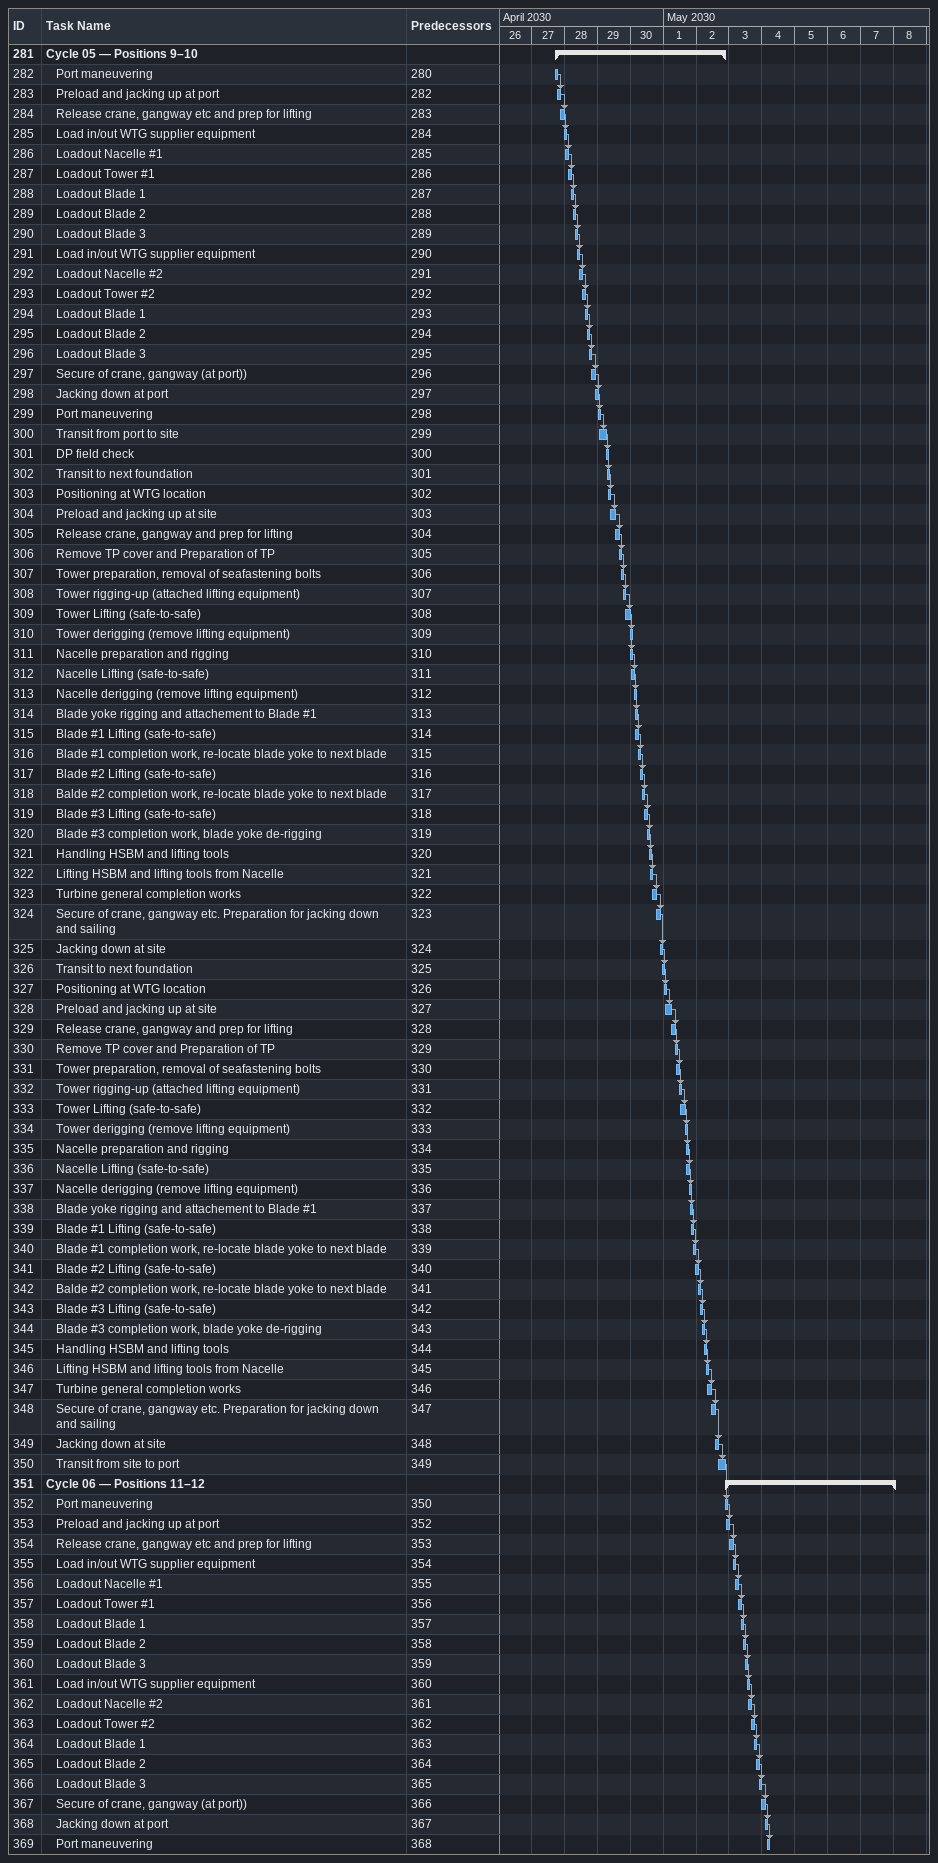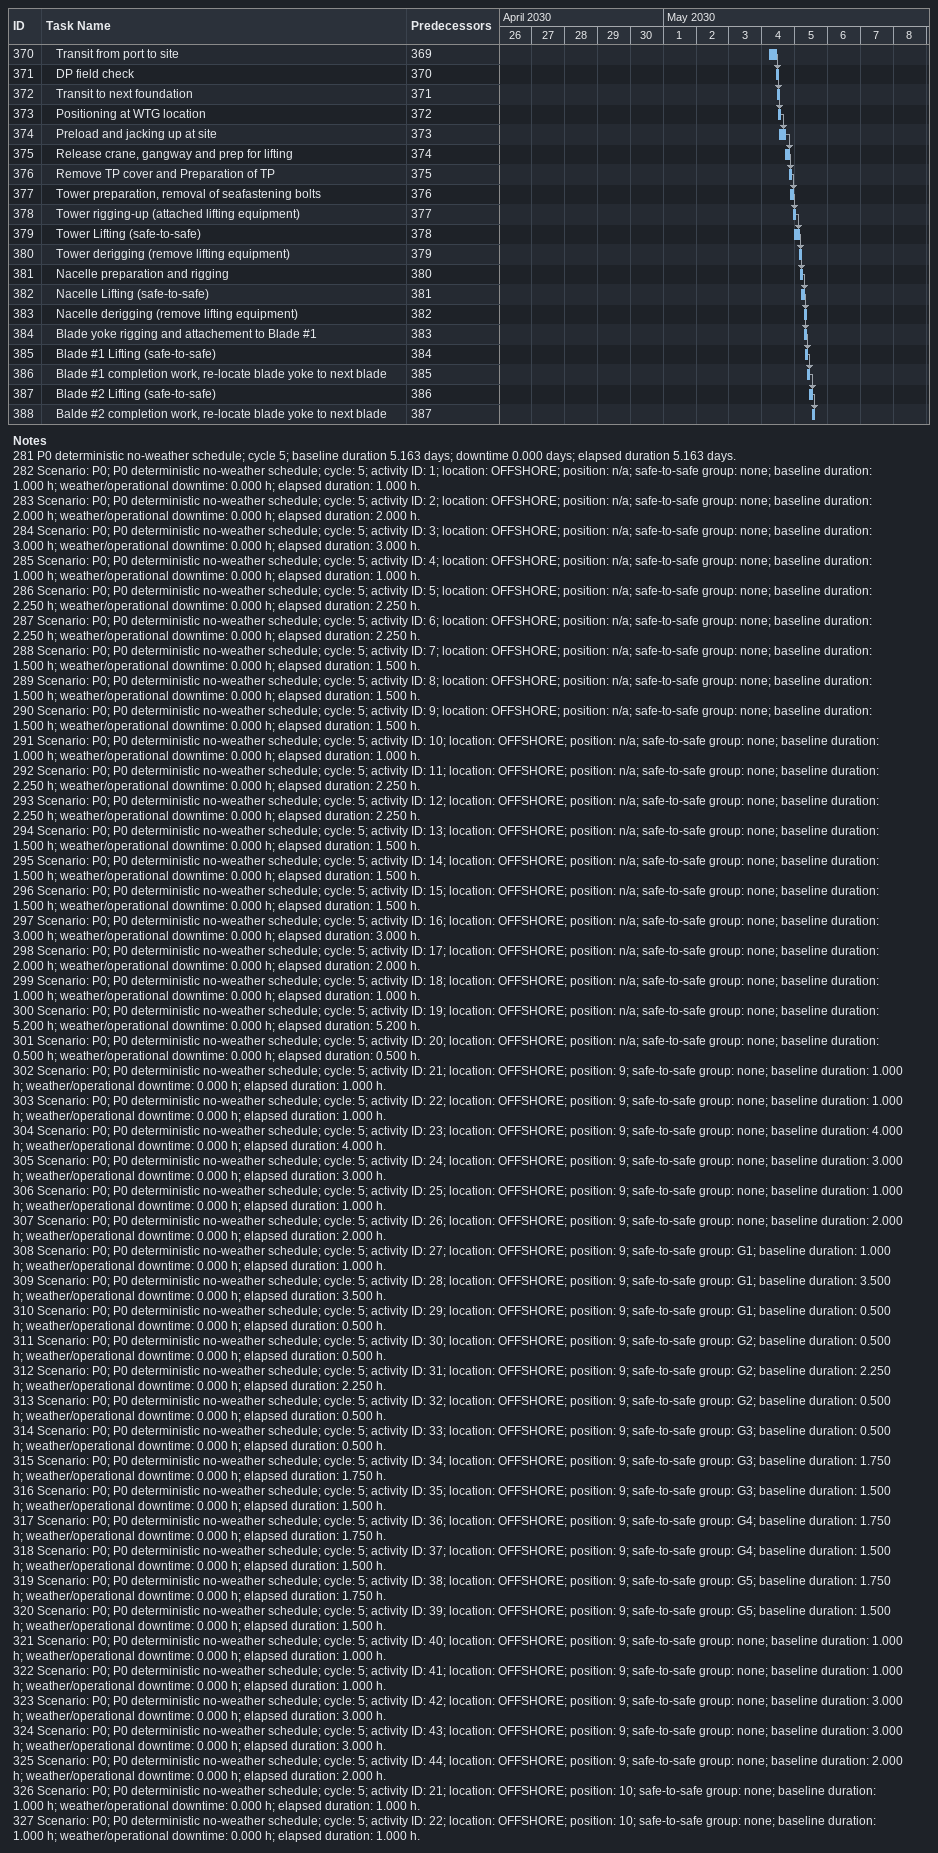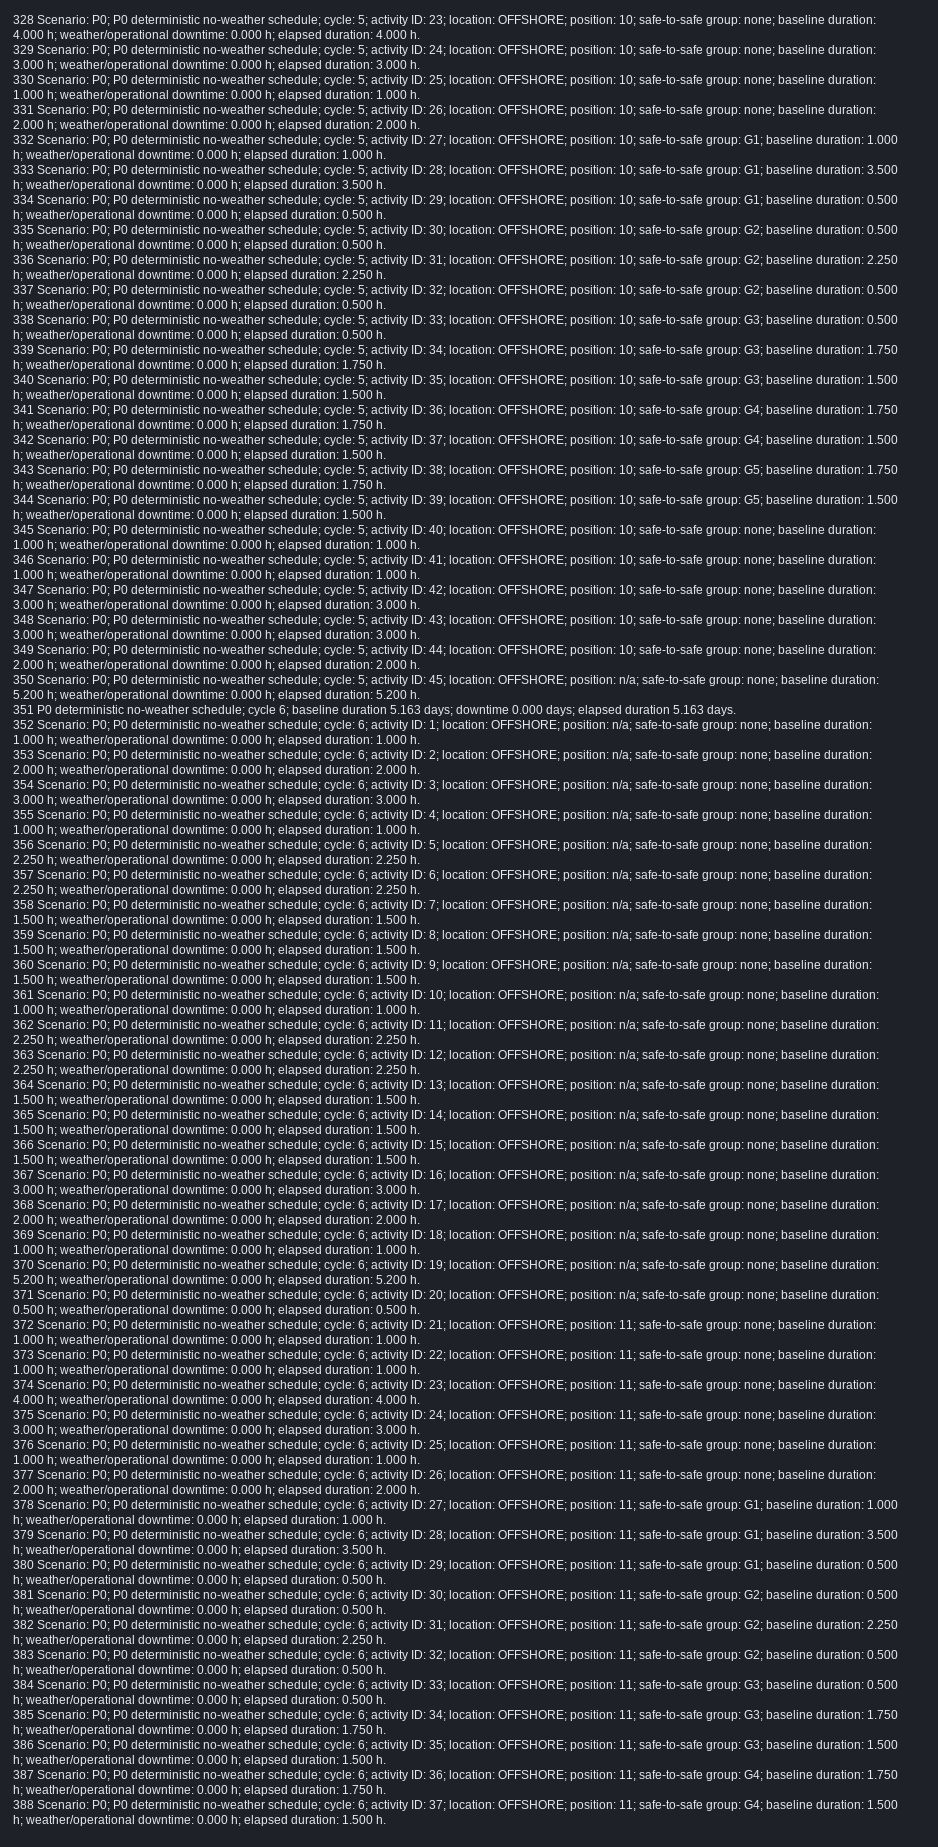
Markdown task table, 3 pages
| ID | Level | Task | Start | Finish | Predecessors |
|---|---|---|---|---|---|
| 281 | 1 | **Cycle 05 — Positions 9–10** | 2030-04-27 | 2030-05-02 |  |
| 282 | 2 | Port maneuvering | 2030-04-27 | 2030-04-27 | 280 |
| 283 | 2 | Preload and jacking up at port | 2030-04-27 | 2030-04-27 | 282 |
| 284 | 2 | Release crane, gangway etc and prep for lifting | 2030-04-27 | 2030-04-27 | 283 |
| 285 | 2 | Load in/out WTG supplier equipment | 2030-04-27 | 2030-04-28 | 284 |
| 286 | 2 | Loadout Nacelle #1 | 2030-04-28 | 2030-04-28 | 285 |
| 287 | 2 | Loadout Tower #1 | 2030-04-28 | 2030-04-28 | 286 |
| 288 | 2 | Loadout Blade 1 | 2030-04-28 | 2030-04-28 | 287 |
| 289 | 2 | Loadout Blade 2 | 2030-04-28 | 2030-04-28 | 288 |
| 290 | 2 | Loadout Blade 3 | 2030-04-28 | 2030-04-28 | 289 |
| 291 | 2 | Load in/out WTG supplier equipment | 2030-04-28 | 2030-04-28 | 290 |
| 292 | 2 | Loadout Nacelle #2 | 2030-04-28 | 2030-04-28 | 291 |
| 293 | 2 | Loadout Tower #2 | 2030-04-28 | 2030-04-28 | 292 |
| 294 | 2 | Loadout Blade 1 | 2030-04-28 | 2030-04-28 | 293 |
| 295 | 2 | Loadout Blade 2 | 2030-04-28 | 2030-04-28 | 294 |
| 296 | 2 | Loadout Blade 3 | 2030-04-28 | 2030-04-28 | 295 |
| 297 | 2 | Secure of crane, gangway (at port)) | 2030-04-28 | 2030-04-28 | 296 |
| 298 | 2 | Jacking down at port | 2030-04-28 | 2030-04-29 | 297 |
| 299 | 2 | Port maneuvering | 2030-04-29 | 2030-04-29 | 298 |
| 300 | 2 | Transit from port to site | 2030-04-29 | 2030-04-29 | 299 |
| 301 | 2 | DP field check | 2030-04-29 | 2030-04-29 | 300 |
| 302 | 2 | Transit to next foundation | 2030-04-29 | 2030-04-29 | 301 |
| 303 | 2 | Positioning at WTG location | 2030-04-29 | 2030-04-29 | 302 |
| 304 | 2 | Preload and jacking up at site | 2030-04-29 | 2030-04-29 | 303 |
| 305 | 2 | Release crane, gangway and prep for lifting | 2030-04-29 | 2030-04-29 | 304 |
| 306 | 2 | Remove TP cover and Preparation of TP | 2030-04-29 | 2030-04-29 | 305 |
| 307 | 2 | Tower preparation, removal of seafastening bolts | 2030-04-29 | 2030-04-29 | 306 |
| 308 | 2 | Tower rigging-up (attached lifting equipment) | 2030-04-29 | 2030-04-29 | 307 |
| 309 | 2 | Tower Lifting (safe-to-safe) | 2030-04-29 | 2030-04-29 | 308 |
| 310 | 2 | Tower derigging (remove lifting equipment) | 2030-04-29 | 2030-04-30 | 309 |
| 311 | 2 | Nacelle preparation and rigging | 2030-04-30 | 2030-04-30 | 310 |
| 312 | 2 | Nacelle Lifting (safe-to-safe) | 2030-04-30 | 2030-04-30 | 311 |
| 313 | 2 | Nacelle derigging (remove lifting equipment) | 2030-04-30 | 2030-04-30 | 312 |
| 314 | 2 | Blade yoke rigging and attachement to Blade #1 | 2030-04-30 | 2030-04-30 | 313 |
| 315 | 2 | Blade #1 Lifting (safe-to-safe) | 2030-04-30 | 2030-04-30 | 314 |
| 316 | 2 | Blade #1 completion work, re-locate blade yoke to next blade | 2030-04-30 | 2030-04-30 | 315 |
| 317 | 2 | Blade #2 Lifting (safe-to-safe) | 2030-04-30 | 2030-04-30 | 316 |
| 318 | 2 | Balde #2 completion work, re-locate blade yoke to next blade | 2030-04-30 | 2030-04-30 | 317 |
| 319 | 2 | Blade #3 Lifting (safe-to-safe) | 2030-04-30 | 2030-04-30 | 318 |
| 320 | 2 | Blade #3 completion work, blade yoke de-rigging | 2030-04-30 | 2030-04-30 | 319 |
| 321 | 2 | Handling HSBM and lifting tools | 2030-04-30 | 2030-04-30 | 320 |
| 322 | 2 | Lifting HSBM and lifting tools from Nacelle | 2030-04-30 | 2030-04-30 | 321 |
| 323 | 2 | Turbine general completion works | 2030-04-30 | 2030-04-30 | 322 |
| 324 | 2 | Secure of crane, gangway etc. Preparation for jacking down and sailing | 2030-04-30 | 2030-04-30 | 323 |
| 325 | 2 | Jacking down at site | 2030-04-30 | 2030-04-30 | 324 |
| 326 | 2 | Transit to next foundation | 2030-04-30 | 2030-05-01 | 325 |
| 327 | 2 | Positioning at WTG location | 2030-05-01 | 2030-05-01 | 326 |
| 328 | 2 | Preload and jacking up at site | 2030-05-01 | 2030-05-01 | 327 |
| 329 | 2 | Release crane, gangway and prep for lifting | 2030-05-01 | 2030-05-01 | 328 |
| 330 | 2 | Remove TP cover and Preparation of TP | 2030-05-01 | 2030-05-01 | 329 |
| 331 | 2 | Tower preparation, removal of seafastening bolts | 2030-05-01 | 2030-05-01 | 330 |
| 332 | 2 | Tower rigging-up (attached lifting equipment) | 2030-05-01 | 2030-05-01 | 331 |
| 333 | 2 | Tower Lifting (safe-to-safe) | 2030-05-01 | 2030-05-01 | 332 |
| 334 | 2 | Tower derigging (remove lifting equipment) | 2030-05-01 | 2030-05-01 | 333 |
| 335 | 2 | Nacelle preparation and rigging | 2030-05-01 | 2030-05-01 | 334 |
| 336 | 2 | Nacelle Lifting (safe-to-safe) | 2030-05-01 | 2030-05-01 | 335 |
| 337 | 2 | Nacelle derigging (remove lifting equipment) | 2030-05-01 | 2030-05-01 | 336 |
| 338 | 2 | Blade yoke rigging and attachement to Blade #1 | 2030-05-01 | 2030-05-01 | 337 |
| 339 | 2 | Blade #1 Lifting (safe-to-safe) | 2030-05-01 | 2030-05-01 | 338 |
| 340 | 2 | Blade #1 completion work, re-locate blade yoke to next blade | 2030-05-01 | 2030-05-01 | 339 |
| 341 | 2 | Blade #2 Lifting (safe-to-safe) | 2030-05-01 | 2030-05-02 | 340 |
| 342 | 2 | Balde #2 completion work, re-locate blade yoke to next blade | 2030-05-02 | 2030-05-02 | 341 |
| 343 | 2 | Blade #3 Lifting (safe-to-safe) | 2030-05-02 | 2030-05-02 | 342 |
| 344 | 2 | Blade #3 completion work, blade yoke de-rigging | 2030-05-02 | 2030-05-02 | 343 |
| 345 | 2 | Handling HSBM and lifting tools | 2030-05-02 | 2030-05-02 | 344 |
| 346 | 2 | Lifting HSBM and lifting tools from Nacelle | 2030-05-02 | 2030-05-02 | 345 |
| 347 | 2 | Turbine general completion works | 2030-05-02 | 2030-05-02 | 346 |
| 348 | 2 | Secure of crane, gangway etc. Preparation for jacking down and sailing | 2030-05-02 | 2030-05-02 | 347 |
| 349 | 2 | Jacking down at site | 2030-05-02 | 2030-05-02 | 348 |
| 350 | 2 | Transit from site to port | 2030-05-02 | 2030-05-02 | 349 |
| 351 | 1 | **Cycle 06 — Positions 11–12** | 2030-05-02 | 2030-05-08 |  |
| 352 | 2 | Port maneuvering | 2030-05-02 | 2030-05-02 | 350 |
| 353 | 2 | Preload and jacking up at port | 2030-05-02 | 2030-05-03 | 352 |
| 354 | 2 | Release crane, gangway etc and prep for lifting | 2030-05-03 | 2030-05-03 | 353 |
| 355 | 2 | Load in/out WTG supplier equipment | 2030-05-03 | 2030-05-03 | 354 |
| 356 | 2 | Loadout Nacelle #1 | 2030-05-03 | 2030-05-03 | 355 |
| 357 | 2 | Loadout Tower #1 | 2030-05-03 | 2030-05-03 | 356 |
| 358 | 2 | Loadout Blade 1 | 2030-05-03 | 2030-05-03 | 357 |
| 359 | 2 | Loadout Blade 2 | 2030-05-03 | 2030-05-03 | 358 |
| 360 | 2 | Loadout Blade 3 | 2030-05-03 | 2030-05-03 | 359 |
| 361 | 2 | Load in/out WTG supplier equipment | 2030-05-03 | 2030-05-03 | 360 |
| 362 | 2 | Loadout Nacelle #2 | 2030-05-03 | 2030-05-03 | 361 |
| 363 | 2 | Loadout Tower #2 | 2030-05-03 | 2030-05-03 | 362 |
| 364 | 2 | Loadout Blade 1 | 2030-05-03 | 2030-05-03 | 363 |
| 365 | 2 | Loadout Blade 2 | 2030-05-03 | 2030-05-03 | 364 |
| 366 | 2 | Loadout Blade 3 | 2030-05-03 | 2030-05-03 | 365 |
| 367 | 2 | Secure of crane, gangway (at port)) | 2030-05-03 | 2030-05-04 | 366 |
| 368 | 2 | Jacking down at port | 2030-05-04 | 2030-05-04 | 367 |
| 369 | 2 | Port maneuvering | 2030-05-04 | 2030-05-04 | 368 |
| 370 | 2 | Transit from port to site | 2030-05-04 | 2030-05-04 | 369 |
| 371 | 2 | DP field check | 2030-05-04 | 2030-05-04 | 370 |
| 372 | 2 | Transit to next foundation | 2030-05-04 | 2030-05-04 | 371 |
| 373 | 2 | Positioning at WTG location | 2030-05-04 | 2030-05-04 | 372 |
| 374 | 2 | Preload and jacking up at site | 2030-05-04 | 2030-05-04 | 373 |
| 375 | 2 | Release crane, gangway and prep for lifting | 2030-05-04 | 2030-05-04 | 374 |
| 376 | 2 | Remove TP cover and Preparation of TP | 2030-05-04 | 2030-05-04 | 375 |
| 377 | 2 | Tower preparation, removal of seafastening bolts | 2030-05-04 | 2030-05-04 | 376 |
| 378 | 2 | Tower rigging-up (attached lifting equipment) | 2030-05-04 | 2030-05-05 | 377 |
| 379 | 2 | Tower Lifting (safe-to-safe) | 2030-05-05 | 2030-05-05 | 378 |
| 380 | 2 | Tower derigging (remove lifting equipment) | 2030-05-05 | 2030-05-05 | 379 |
| 381 | 2 | Nacelle preparation and rigging | 2030-05-05 | 2030-05-05 | 380 |
| 382 | 2 | Nacelle Lifting (safe-to-safe) | 2030-05-05 | 2030-05-05 | 381 |
| 383 | 2 | Nacelle derigging (remove lifting equipment) | 2030-05-05 | 2030-05-05 | 382 |
| 384 | 2 | Blade yoke rigging and attachement to Blade #1 | 2030-05-05 | 2030-05-05 | 383 |
| 385 | 2 | Blade #1 Lifting (safe-to-safe) | 2030-05-05 | 2030-05-05 | 384 |
| 386 | 2 | Blade #1 completion work, re-locate blade yoke to next blade | 2030-05-05 | 2030-05-05 | 385 |
| 387 | 2 | Blade #2 Lifting (safe-to-safe) | 2030-05-05 | 2030-05-05 | 386 |
| 388 | 2 | Balde #2 completion work, re-locate blade yoke to next blade | 2030-05-05 | 2030-05-05 | 387 |

Notes
- 281: P0 deterministic no-weather schedule; cycle 5; baseline duration 5.163 days; downtime 0.000 days; elapsed duration 5.163 days.
- 282: Scenario: P0; P0 deterministic no-weather schedule; cycle: 5; activity ID: 1; location: OFFSHORE; position: n/a; safe-to-safe group: none; baseline duration: 1.000 h; weather/operational downtime: 0.000 h; elapsed duration: 1.000 h.
- 283: Scenario: P0; P0 deterministic no-weather schedule; cycle: 5; activity ID: 2; location: OFFSHORE; position: n/a; safe-to-safe group: none; baseline duration: 2.000 h; weather/operational downtime: 0.000 h; elapsed duration: 2.000 h.
- 284: Scenario: P0; P0 deterministic no-weather schedule; cycle: 5; activity ID: 3; location: OFFSHORE; position: n/a; safe-to-safe group: none; baseline duration: 3.000 h; weather/operational downtime: 0.000 h; elapsed duration: 3.000 h.
- 285: Scenario: P0; P0 deterministic no-weather schedule; cycle: 5; activity ID: 4; location: OFFSHORE; position: n/a; safe-to-safe group: none; baseline duration: 1.000 h; weather/operational downtime: 0.000 h; elapsed duration: 1.000 h.
- 286: Scenario: P0; P0 deterministic no-weather schedule; cycle: 5; activity ID: 5; location: OFFSHORE; position: n/a; safe-to-safe group: none; baseline duration: 2.250 h; weather/operational downtime: 0.000 h; elapsed duration: 2.250 h.
- 287: Scenario: P0; P0 deterministic no-weather schedule; cycle: 5; activity ID: 6; location: OFFSHORE; position: n/a; safe-to-safe group: none; baseline duration: 2.250 h; weather/operational downtime: 0.000 h; elapsed duration: 2.250 h.
- 288: Scenario: P0; P0 deterministic no-weather schedule; cycle: 5; activity ID: 7; location: OFFSHORE; position: n/a; safe-to-safe group: none; baseline duration: 1.500 h; weather/operational downtime: 0.000 h; elapsed duration: 1.500 h.
- 289: Scenario: P0; P0 deterministic no-weather schedule; cycle: 5; activity ID: 8; location: OFFSHORE; position: n/a; safe-to-safe group: none; baseline duration: 1.500 h; weather/operational downtime: 0.000 h; elapsed duration: 1.500 h.
- 290: Scenario: P0; P0 deterministic no-weather schedule; cycle: 5; activity ID: 9; location: OFFSHORE; position: n/a; safe-to-safe group: none; baseline duration: 1.500 h; weather/operational downtime: 0.000 h; elapsed duration: 1.500 h.
- 291: Scenario: P0; P0 deterministic no-weather schedule; cycle: 5; activity ID: 10; location: OFFSHORE; position: n/a; safe-to-safe group: none; baseline duration: 1.000 h; weather/operational downtime: 0.000 h; elapsed duration: 1.000 h.
- 292: Scenario: P0; P0 deterministic no-weather schedule; cycle: 5; activity ID: 11; location: OFFSHORE; position: n/a; safe-to-safe group: none; baseline duration: 2.250 h; weather/operational downtime: 0.000 h; elapsed duration: 2.250 h.
- 293: Scenario: P0; P0 deterministic no-weather schedule; cycle: 5; activity ID: 12; location: OFFSHORE; position: n/a; safe-to-safe group: none; baseline duration: 2.250 h; weather/operational downtime: 0.000 h; elapsed duration: 2.250 h.
- 294: Scenario: P0; P0 deterministic no-weather schedule; cycle: 5; activity ID: 13; location: OFFSHORE; position: n/a; safe-to-safe group: none; baseline duration: 1.500 h; weather/operational downtime: 0.000 h; elapsed duration: 1.500 h.
- 295: Scenario: P0; P0 deterministic no-weather schedule; cycle: 5; activity ID: 14; location: OFFSHORE; position: n/a; safe-to-safe group: none; baseline duration: 1.500 h; weather/operational downtime: 0.000 h; elapsed duration: 1.500 h.
- 296: Scenario: P0; P0 deterministic no-weather schedule; cycle: 5; activity ID: 15; location: OFFSHORE; position: n/a; safe-to-safe group: none; baseline duration: 1.500 h; weather/operational downtime: 0.000 h; elapsed duration: 1.500 h.
- 297: Scenario: P0; P0 deterministic no-weather schedule; cycle: 5; activity ID: 16; location: OFFSHORE; position: n/a; safe-to-safe group: none; baseline duration: 3.000 h; weather/operational downtime: 0.000 h; elapsed duration: 3.000 h.
- 298: Scenario: P0; P0 deterministic no-weather schedule; cycle: 5; activity ID: 17; location: OFFSHORE; position: n/a; safe-to-safe group: none; baseline duration: 2.000 h; weather/operational downtime: 0.000 h; elapsed duration: 2.000 h.
- 299: Scenario: P0; P0 deterministic no-weather schedule; cycle: 5; activity ID: 18; location: OFFSHORE; position: n/a; safe-to-safe group: none; baseline duration: 1.000 h; weather/operational downtime: 0.000 h; elapsed duration: 1.000 h.
- 300: Scenario: P0; P0 deterministic no-weather schedule; cycle: 5; activity ID: 19; location: OFFSHORE; position: n/a; safe-to-safe group: none; baseline duration: 5.200 h; weather/operational downtime: 0.000 h; elapsed duration: 5.200 h.
- 301: Scenario: P0; P0 deterministic no-weather schedule; cycle: 5; activity ID: 20; location: OFFSHORE; position: n/a; safe-to-safe group: none; baseline duration: 0.500 h; weather/operational downtime: 0.000 h; elapsed duration: 0.500 h.
- 302: Scenario: P0; P0 deterministic no-weather schedule; cycle: 5; activity ID: 21; location: OFFSHORE; position: 9; safe-to-safe group: none; baseline duration: 1.000 h; weather/operational downtime: 0.000 h; elapsed duration: 1.000 h.
- 303: Scenario: P0; P0 deterministic no-weather schedule; cycle: 5; activity ID: 22; location: OFFSHORE; position: 9; safe-to-safe group: none; baseline duration: 1.000 h; weather/operational downtime: 0.000 h; elapsed duration: 1.000 h.
- 304: Scenario: P0; P0 deterministic no-weather schedule; cycle: 5; activity ID: 23; location: OFFSHORE; position: 9; safe-to-safe group: none; baseline duration: 4.000 h; weather/operational downtime: 0.000 h; elapsed duration: 4.000 h.
- 305: Scenario: P0; P0 deterministic no-weather schedule; cycle: 5; activity ID: 24; location: OFFSHORE; position: 9; safe-to-safe group: none; baseline duration: 3.000 h; weather/operational downtime: 0.000 h; elapsed duration: 3.000 h.
- 306: Scenario: P0; P0 deterministic no-weather schedule; cycle: 5; activity ID: 25; location: OFFSHORE; position: 9; safe-to-safe group: none; baseline duration: 1.000 h; weather/operational downtime: 0.000 h; elapsed duration: 1.000 h.
- 307: Scenario: P0; P0 deterministic no-weather schedule; cycle: 5; activity ID: 26; location: OFFSHORE; position: 9; safe-to-safe group: none; baseline duration: 2.000 h; weather/operational downtime: 0.000 h; elapsed duration: 2.000 h.
- 308: Scenario: P0; P0 deterministic no-weather schedule; cycle: 5; activity ID: 27; location: OFFSHORE; position: 9; safe-to-safe group: G1; baseline duration: 1.000 h; weather/operational downtime: 0.000 h; elapsed duration: 1.000 h.
- 309: Scenario: P0; P0 deterministic no-weather schedule; cycle: 5; activity ID: 28; location: OFFSHORE; position: 9; safe-to-safe group: G1; baseline duration: 3.500 h; weather/operational downtime: 0.000 h; elapsed duration: 3.500 h.
- 310: Scenario: P0; P0 deterministic no-weather schedule; cycle: 5; activity ID: 29; location: OFFSHORE; position: 9; safe-to-safe group: G1; baseline duration: 0.500 h; weather/operational downtime: 0.000 h; elapsed duration: 0.500 h.
- 311: Scenario: P0; P0 deterministic no-weather schedule; cycle: 5; activity ID: 30; location: OFFSHORE; position: 9; safe-to-safe group: G2; baseline duration: 0.500 h; weather/operational downtime: 0.000 h; elapsed duration: 0.500 h.
- 312: Scenario: P0; P0 deterministic no-weather schedule; cycle: 5; activity ID: 31; location: OFFSHORE; position: 9; safe-to-safe group: G2; baseline duration: 2.250 h; weather/operational downtime: 0.000 h; elapsed duration: 2.250 h.
- 313: Scenario: P0; P0 deterministic no-weather schedule; cycle: 5; activity ID: 32; location: OFFSHORE; position: 9; safe-to-safe group: G2; baseline duration: 0.500 h; weather/operational downtime: 0.000 h; elapsed duration: 0.500 h.
- 314: Scenario: P0; P0 deterministic no-weather schedule; cycle: 5; activity ID: 33; location: OFFSHORE; position: 9; safe-to-safe group: G3; baseline duration: 0.500 h; weather/operational downtime: 0.000 h; elapsed duration: 0.500 h.
- 315: Scenario: P0; P0 deterministic no-weather schedule; cycle: 5; activity ID: 34; location: OFFSHORE; position: 9; safe-to-safe group: G3; baseline duration: 1.750 h; weather/operational downtime: 0.000 h; elapsed duration: 1.750 h.
- 316: Scenario: P0; P0 deterministic no-weather schedule; cycle: 5; activity ID: 35; location: OFFSHORE; position: 9; safe-to-safe group: G3; baseline duration: 1.500 h; weather/operational downtime: 0.000 h; elapsed duration: 1.500 h.
- 317: Scenario: P0; P0 deterministic no-weather schedule; cycle: 5; activity ID: 36; location: OFFSHORE; position: 9; safe-to-safe group: G4; baseline duration: 1.750 h; weather/operational downtime: 0.000 h; elapsed duration: 1.750 h.
- 318: Scenario: P0; P0 deterministic no-weather schedule; cycle: 5; activity ID: 37; location: OFFSHORE; position: 9; safe-to-safe group: G4; baseline duration: 1.500 h; weather/operational downtime: 0.000 h; elapsed duration: 1.500 h.
- 319: Scenario: P0; P0 deterministic no-weather schedule; cycle: 5; activity ID: 38; location: OFFSHORE; position: 9; safe-to-safe group: G5; baseline duration: 1.750 h; weather/operational downtime: 0.000 h; elapsed duration: 1.750 h.
- 320: Scenario: P0; P0 deterministic no-weather schedule; cycle: 5; activity ID: 39; location: OFFSHORE; position: 9; safe-to-safe group: G5; baseline duration: 1.500 h; weather/operational downtime: 0.000 h; elapsed duration: 1.500 h.
- 321: Scenario: P0; P0 deterministic no-weather schedule; cycle: 5; activity ID: 40; location: OFFSHORE; position: 9; safe-to-safe group: none; baseline duration: 1.000 h; weather/operational downtime: 0.000 h; elapsed duration: 1.000 h.
- 322: Scenario: P0; P0 deterministic no-weather schedule; cycle: 5; activity ID: 41; location: OFFSHORE; position: 9; safe-to-safe group: none; baseline duration: 1.000 h; weather/operational downtime: 0.000 h; elapsed duration: 1.000 h.
- 323: Scenario: P0; P0 deterministic no-weather schedule; cycle: 5; activity ID: 42; location: OFFSHORE; position: 9; safe-to-safe group: none; baseline duration: 3.000 h; weather/operational downtime: 0.000 h; elapsed duration: 3.000 h.
- 324: Scenario: P0; P0 deterministic no-weather schedule; cycle: 5; activity ID: 43; location: OFFSHORE; position: 9; safe-to-safe group: none; baseline duration: 3.000 h; weather/operational downtime: 0.000 h; elapsed duration: 3.000 h.
- 325: Scenario: P0; P0 deterministic no-weather schedule; cycle: 5; activity ID: 44; location: OFFSHORE; position: 9; safe-to-safe group: none; baseline duration: 2.000 h; weather/operational downtime: 0.000 h; elapsed duration: 2.000 h.
- 326: Scenario: P0; P0 deterministic no-weather schedule; cycle: 5; activity ID: 21; location: OFFSHORE; position: 10; safe-to-safe group: none; baseline duration: 1.000 h; weather/operational downtime: 0.000 h; elapsed duration: 1.000 h.
- 327: Scenario: P0; P0 deterministic no-weather schedule; cycle: 5; activity ID: 22; location: OFFSHORE; position: 10; safe-to-safe group: none; baseline duration: 1.000 h; weather/operational downtime: 0.000 h; elapsed duration: 1.000 h.
- 328: Scenario: P0; P0 deterministic no-weather schedule; cycle: 5; activity ID: 23; location: OFFSHORE; position: 10; safe-to-safe group: none; baseline duration: 4.000 h; weather/operational downtime: 0.000 h; elapsed duration: 4.000 h.
- 329: Scenario: P0; P0 deterministic no-weather schedule; cycle: 5; activity ID: 24; location: OFFSHORE; position: 10; safe-to-safe group: none; baseline duration: 3.000 h; weather/operational downtime: 0.000 h; elapsed duration: 3.000 h.
- 330: Scenario: P0; P0 deterministic no-weather schedule; cycle: 5; activity ID: 25; location: OFFSHORE; position: 10; safe-to-safe group: none; baseline duration: 1.000 h; weather/operational downtime: 0.000 h; elapsed duration: 1.000 h.
- 331: Scenario: P0; P0 deterministic no-weather schedule; cycle: 5; activity ID: 26; location: OFFSHORE; position: 10; safe-to-safe group: none; baseline duration: 2.000 h; weather/operational downtime: 0.000 h; elapsed duration: 2.000 h.
- 332: Scenario: P0; P0 deterministic no-weather schedule; cycle: 5; activity ID: 27; location: OFFSHORE; position: 10; safe-to-safe group: G1; baseline duration: 1.000 h; weather/operational downtime: 0.000 h; elapsed duration: 1.000 h.
- 333: Scenario: P0; P0 deterministic no-weather schedule; cycle: 5; activity ID: 28; location: OFFSHORE; position: 10; safe-to-safe group: G1; baseline duration: 3.500 h; weather/operational downtime: 0.000 h; elapsed duration: 3.500 h.
- 334: Scenario: P0; P0 deterministic no-weather schedule; cycle: 5; activity ID: 29; location: OFFSHORE; position: 10; safe-to-safe group: G1; baseline duration: 0.500 h; weather/operational downtime: 0.000 h; elapsed duration: 0.500 h.
- 335: Scenario: P0; P0 deterministic no-weather schedule; cycle: 5; activity ID: 30; location: OFFSHORE; position: 10; safe-to-safe group: G2; baseline duration: 0.500 h; weather/operational downtime: 0.000 h; elapsed duration: 0.500 h.
- 336: Scenario: P0; P0 deterministic no-weather schedule; cycle: 5; activity ID: 31; location: OFFSHORE; position: 10; safe-to-safe group: G2; baseline duration: 2.250 h; weather/operational downtime: 0.000 h; elapsed duration: 2.250 h.
- 337: Scenario: P0; P0 deterministic no-weather schedule; cycle: 5; activity ID: 32; location: OFFSHORE; position: 10; safe-to-safe group: G2; baseline duration: 0.500 h; weather/operational downtime: 0.000 h; elapsed duration: 0.500 h.
- 338: Scenario: P0; P0 deterministic no-weather schedule; cycle: 5; activity ID: 33; location: OFFSHORE; position: 10; safe-to-safe group: G3; baseline duration: 0.500 h; weather/operational downtime: 0.000 h; elapsed duration: 0.500 h.
- 339: Scenario: P0; P0 deterministic no-weather schedule; cycle: 5; activity ID: 34; location: OFFSHORE; position: 10; safe-to-safe group: G3; baseline duration: 1.750 h; weather/operational downtime: 0.000 h; elapsed duration: 1.750 h.
- 340: Scenario: P0; P0 deterministic no-weather schedule; cycle: 5; activity ID: 35; location: OFFSHORE; position: 10; safe-to-safe group: G3; baseline duration: 1.500 h; weather/operational downtime: 0.000 h; elapsed duration: 1.500 h.
- 341: Scenario: P0; P0 deterministic no-weather schedule; cycle: 5; activity ID: 36; location: OFFSHORE; position: 10; safe-to-safe group: G4; baseline duration: 1.750 h; weather/operational downtime: 0.000 h; elapsed duration: 1.750 h.
- 342: Scenario: P0; P0 deterministic no-weather schedule; cycle: 5; activity ID: 37; location: OFFSHORE; position: 10; safe-to-safe group: G4; baseline duration: 1.500 h; weather/operational downtime: 0.000 h; elapsed duration: 1.500 h.
- 343: Scenario: P0; P0 deterministic no-weather schedule; cycle: 5; activity ID: 38; location: OFFSHORE; position: 10; safe-to-safe group: G5; baseline duration: 1.750 h; weather/operational downtime: 0.000 h; elapsed duration: 1.750 h.
- 344: Scenario: P0; P0 deterministic no-weather schedule; cycle: 5; activity ID: 39; location: OFFSHORE; position: 10; safe-to-safe group: G5; baseline duration: 1.500 h; weather/operational downtime: 0.000 h; elapsed duration: 1.500 h.
- 345: Scenario: P0; P0 deterministic no-weather schedule; cycle: 5; activity ID: 40; location: OFFSHORE; position: 10; safe-to-safe group: none; baseline duration: 1.000 h; weather/operational downtime: 0.000 h; elapsed duration: 1.000 h.
- 346: Scenario: P0; P0 deterministic no-weather schedule; cycle: 5; activity ID: 41; location: OFFSHORE; position: 10; safe-to-safe group: none; baseline duration: 1.000 h; weather/operational downtime: 0.000 h; elapsed duration: 1.000 h.
- 347: Scenario: P0; P0 deterministic no-weather schedule; cycle: 5; activity ID: 42; location: OFFSHORE; position: 10; safe-to-safe group: none; baseline duration: 3.000 h; weather/operational downtime: 0.000 h; elapsed duration: 3.000 h.
- 348: Scenario: P0; P0 deterministic no-weather schedule; cycle: 5; activity ID: 43; location: OFFSHORE; position: 10; safe-to-safe group: none; baseline duration: 3.000 h; weather/operational downtime: 0.000 h; elapsed duration: 3.000 h.
- 349: Scenario: P0; P0 deterministic no-weather schedule; cycle: 5; activity ID: 44; location: OFFSHORE; position: 10; safe-to-safe group: none; baseline duration: 2.000 h; weather/operational downtime: 0.000 h; elapsed duration: 2.000 h.
- 350: Scenario: P0; P0 deterministic no-weather schedule; cycle: 5; activity ID: 45; location: OFFSHORE; position: n/a; safe-to-safe group: none; baseline duration: 5.200 h; weather/operational downtime: 0.000 h; elapsed duration: 5.200 h.
- 351: P0 deterministic no-weather schedule; cycle 6; baseline duration 5.163 days; downtime 0.000 days; elapsed duration 5.163 days.
- 352: Scenario: P0; P0 deterministic no-weather schedule; cycle: 6; activity ID: 1; location: OFFSHORE; position: n/a; safe-to-safe group: none; baseline duration: 1.000 h; weather/operational downtime: 0.000 h; elapsed duration: 1.000 h.
- 353: Scenario: P0; P0 deterministic no-weather schedule; cycle: 6; activity ID: 2; location: OFFSHORE; position: n/a; safe-to-safe group: none; baseline duration: 2.000 h; weather/operational downtime: 0.000 h; elapsed duration: 2.000 h.
- 354: Scenario: P0; P0 deterministic no-weather schedule; cycle: 6; activity ID: 3; location: OFFSHORE; position: n/a; safe-to-safe group: none; baseline duration: 3.000 h; weather/operational downtime: 0.000 h; elapsed duration: 3.000 h.
- 355: Scenario: P0; P0 deterministic no-weather schedule; cycle: 6; activity ID: 4; location: OFFSHORE; position: n/a; safe-to-safe group: none; baseline duration: 1.000 h; weather/operational downtime: 0.000 h; elapsed duration: 1.000 h.
- 356: Scenario: P0; P0 deterministic no-weather schedule; cycle: 6; activity ID: 5; location: OFFSHORE; position: n/a; safe-to-safe group: none; baseline duration: 2.250 h; weather/operational downtime: 0.000 h; elapsed duration: 2.250 h.
- 357: Scenario: P0; P0 deterministic no-weather schedule; cycle: 6; activity ID: 6; location: OFFSHORE; position: n/a; safe-to-safe group: none; baseline duration: 2.250 h; weather/operational downtime: 0.000 h; elapsed duration: 2.250 h.
- 358: Scenario: P0; P0 deterministic no-weather schedule; cycle: 6; activity ID: 7; location: OFFSHORE; position: n/a; safe-to-safe group: none; baseline duration: 1.500 h; weather/operational downtime: 0.000 h; elapsed duration: 1.500 h.
- 359: Scenario: P0; P0 deterministic no-weather schedule; cycle: 6; activity ID: 8; location: OFFSHORE; position: n/a; safe-to-safe group: none; baseline duration: 1.500 h; weather/operational downtime: 0.000 h; elapsed duration: 1.500 h.
- 360: Scenario: P0; P0 deterministic no-weather schedule; cycle: 6; activity ID: 9; location: OFFSHORE; position: n/a; safe-to-safe group: none; baseline duration: 1.500 h; weather/operational downtime: 0.000 h; elapsed duration: 1.500 h.
- 361: Scenario: P0; P0 deterministic no-weather schedule; cycle: 6; activity ID: 10; location: OFFSHORE; position: n/a; safe-to-safe group: none; baseline duration: 1.000 h; weather/operational downtime: 0.000 h; elapsed duration: 1.000 h.
- 362: Scenario: P0; P0 deterministic no-weather schedule; cycle: 6; activity ID: 11; location: OFFSHORE; position: n/a; safe-to-safe group: none; baseline duration: 2.250 h; weather/operational downtime: 0.000 h; elapsed duration: 2.250 h.
- 363: Scenario: P0; P0 deterministic no-weather schedule; cycle: 6; activity ID: 12; location: OFFSHORE; position: n/a; safe-to-safe group: none; baseline duration: 2.250 h; weather/operational downtime: 0.000 h; elapsed duration: 2.250 h.
- 364: Scenario: P0; P0 deterministic no-weather schedule; cycle: 6; activity ID: 13; location: OFFSHORE; position: n/a; safe-to-safe group: none; baseline duration: 1.500 h; weather/operational downtime: 0.000 h; elapsed duration: 1.500 h.
- 365: Scenario: P0; P0 deterministic no-weather schedule; cycle: 6; activity ID: 14; location: OFFSHORE; position: n/a; safe-to-safe group: none; baseline duration: 1.500 h; weather/operational downtime: 0.000 h; elapsed duration: 1.500 h.
- 366: Scenario: P0; P0 deterministic no-weather schedule; cycle: 6; activity ID: 15; location: OFFSHORE; position: n/a; safe-to-safe group: none; baseline duration: 1.500 h; weather/operational downtime: 0.000 h; elapsed duration: 1.500 h.
- 367: Scenario: P0; P0 deterministic no-weather schedule; cycle: 6; activity ID: 16; location: OFFSHORE; position: n/a; safe-to-safe group: none; baseline duration: 3.000 h; weather/operational downtime: 0.000 h; elapsed duration: 3.000 h.
- 368: Scenario: P0; P0 deterministic no-weather schedule; cycle: 6; activity ID: 17; location: OFFSHORE; position: n/a; safe-to-safe group: none; baseline duration: 2.000 h; weather/operational downtime: 0.000 h; elapsed duration: 2.000 h.
- 369: Scenario: P0; P0 deterministic no-weather schedule; cycle: 6; activity ID: 18; location: OFFSHORE; position: n/a; safe-to-safe group: none; baseline duration: 1.000 h; weather/operational downtime: 0.000 h; elapsed duration: 1.000 h.
- 370: Scenario: P0; P0 deterministic no-weather schedule; cycle: 6; activity ID: 19; location: OFFSHORE; position: n/a; safe-to-safe group: none; baseline duration: 5.200 h; weather/operational downtime: 0.000 h; elapsed duration: 5.200 h.
- 371: Scenario: P0; P0 deterministic no-weather schedule; cycle: 6; activity ID: 20; location: OFFSHORE; position: n/a; safe-to-safe group: none; baseline duration: 0.500 h; weather/operational downtime: 0.000 h; elapsed duration: 0.500 h.
- 372: Scenario: P0; P0 deterministic no-weather schedule; cycle: 6; activity ID: 21; location: OFFSHORE; position: 11; safe-to-safe group: none; baseline duration: 1.000 h; weather/operational downtime: 0.000 h; elapsed duration: 1.000 h.
- 373: Scenario: P0; P0 deterministic no-weather schedule; cycle: 6; activity ID: 22; location: OFFSHORE; position: 11; safe-to-safe group: none; baseline duration: 1.000 h; weather/operational downtime: 0.000 h; elapsed duration: 1.000 h.
- 374: Scenario: P0; P0 deterministic no-weather schedule; cycle: 6; activity ID: 23; location: OFFSHORE; position: 11; safe-to-safe group: none; baseline duration: 4.000 h; weather/operational downtime: 0.000 h; elapsed duration: 4.000 h.
- 375: Scenario: P0; P0 deterministic no-weather schedule; cycle: 6; activity ID: 24; location: OFFSHORE; position: 11; safe-to-safe group: none; baseline duration: 3.000 h; weather/operational downtime: 0.000 h; elapsed duration: 3.000 h.
- 376: Scenario: P0; P0 deterministic no-weather schedule; cycle: 6; activity ID: 25; location: OFFSHORE; position: 11; safe-to-safe group: none; baseline duration: 1.000 h; weather/operational downtime: 0.000 h; elapsed duration: 1.000 h.
- 377: Scenario: P0; P0 deterministic no-weather schedule; cycle: 6; activity ID: 26; location: OFFSHORE; position: 11; safe-to-safe group: none; baseline duration: 2.000 h; weather/operational downtime: 0.000 h; elapsed duration: 2.000 h.
- 378: Scenario: P0; P0 deterministic no-weather schedule; cycle: 6; activity ID: 27; location: OFFSHORE; position: 11; safe-to-safe group: G1; baseline duration: 1.000 h; weather/operational downtime: 0.000 h; elapsed duration: 1.000 h.
- 379: Scenario: P0; P0 deterministic no-weather schedule; cycle: 6; activity ID: 28; location: OFFSHORE; position: 11; safe-to-safe group: G1; baseline duration: 3.500 h; weather/operational downtime: 0.000 h; elapsed duration: 3.500 h.
- 380: Scenario: P0; P0 deterministic no-weather schedule; cycle: 6; activity ID: 29; location: OFFSHORE; position: 11; safe-to-safe group: G1; baseline duration: 0.500 h; weather/operational downtime: 0.000 h; elapsed duration: 0.500 h.
- 381: Scenario: P0; P0 deterministic no-weather schedule; cycle: 6; activity ID: 30; location: OFFSHORE; position: 11; safe-to-safe group: G2; baseline duration: 0.500 h; weather/operational downtime: 0.000 h; elapsed duration: 0.500 h.
- 382: Scenario: P0; P0 deterministic no-weather schedule; cycle: 6; activity ID: 31; location: OFFSHORE; position: 11; safe-to-safe group: G2; baseline duration: 2.250 h; weather/operational downtime: 0.000 h; elapsed duration: 2.250 h.
- 383: Scenario: P0; P0 deterministic no-weather schedule; cycle: 6; activity ID: 32; location: OFFSHORE; position: 11; safe-to-safe group: G2; baseline duration: 0.500 h; weather/operational downtime: 0.000 h; elapsed duration: 0.500 h.
- 384: Scenario: P0; P0 deterministic no-weather schedule; cycle: 6; activity ID: 33; location: OFFSHORE; position: 11; safe-to-safe group: G3; baseline duration: 0.500 h; weather/operational downtime: 0.000 h; elapsed duration: 0.500 h.
- 385: Scenario: P0; P0 deterministic no-weather schedule; cycle: 6; activity ID: 34; location: OFFSHORE; position: 11; safe-to-safe group: G3; baseline duration: 1.750 h; weather/operational downtime: 0.000 h; elapsed duration: 1.750 h.
- 386: Scenario: P0; P0 deterministic no-weather schedule; cycle: 6; activity ID: 35; location: OFFSHORE; position: 11; safe-to-safe group: G3; baseline duration: 1.500 h; weather/operational downtime: 0.000 h; elapsed duration: 1.500 h.
- 387: Scenario: P0; P0 deterministic no-weather schedule; cycle: 6; activity ID: 36; location: OFFSHORE; position: 11; safe-to-safe group: G4; baseline duration: 1.750 h; weather/operational downtime: 0.000 h; elapsed duration: 1.750 h.
- 388: Scenario: P0; P0 deterministic no-weather schedule; cycle: 6; activity ID: 37; location: OFFSHORE; position: 11; safe-to-safe group: G4; baseline duration: 1.500 h; weather/operational downtime: 0.000 h; elapsed duration: 1.500 h.
